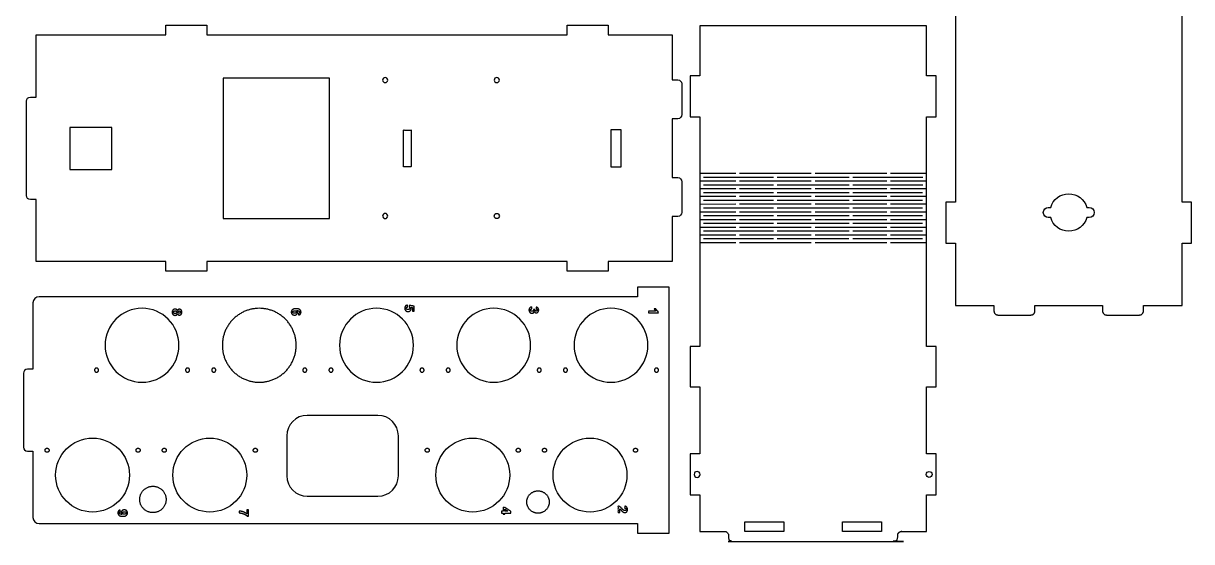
# Model space of a CAD drawing. Header units: millimetres. Extents: x -506 to 66, y 375 to 955.
# Drawn here: x -506 to 64, y 375 to 628 of the extents above; entities that cross this region are included whole.
import ezdxf

# ---------------------------------------------------------------- set-up
doc = ezdxf.new("R2010")
doc.units = ezdxf.units.MM
doc.layers.add('Default', color=18, linetype='Continuous', true_color=0x000000)

msp = doc.modelspace()

# ---------------------------------------------------------------- linework, layer by layer
at = {"layer": 'Default'}
for p, q in [((-184.38, 598.29), (-184.38, 583.32)), ((-184.38, 550.57), (-184.38, 535.61)), ((-505.85, 457.12), (-505.85, 421.12))]:
    msp.add_line(p, q, dxfattribs=at)
for points in [[(-502.38, 591.85), (-499.68, 591.85), (-499.68, 622.25), (-436.26, 622.25), (-436.26, 626.95), (-416.26, 626.95), (-416.26, 622.25), (-240.4, 622.25), (-240.4, 626.95), (-220.4, 626.95), (-220.4, 622.25), (-189.08, 622.25), (-189.08, 600.29), (-186.38, 600.29)], [(-504.38, 543.85), (-504.38, 589.85)], [(-186.38, 581.32), (-189.08, 581.32), (-189.08, 552.57), (-186.38, 552.57)], [(-175.57, 554.72), (-158.06, 554.72)], [(-156.21, 554.72), (-121.19, 554.72)], [(-119.35, 554.72), (-84.32, 554.72)], [(-82.48, 554.72), (-64.97, 554.73)], [(-175.57, 550.97), (-158.06, 550.97)], [(-173.73, 552.84), (-139.62, 552.85)], [(-173.73, 549.09), (-139.63, 549.09)], [(-156.21, 550.97), (-121.19, 550.97)], [(-137.78, 552.85), (-102.76, 552.85)], [(-137.78, 549.09), (-102.76, 549.09)], [(-119.35, 550.97), (-84.32, 550.97)], [(-100.92, 549.09), (-66.81, 549.09)], [(-100.91, 552.85), (-66.81, 552.85)], [(-82.48, 550.97), (-64.97, 550.97)], [(-186.38, 533.61), (-189.08, 533.61), (-189.08, 511.65), (-220.4, 511.65), (-220.4, 506.95), (-240.4, 506.95), (-240.4, 511.65), (-416.26, 511.65), (-416.26, 506.95), (-436.26, 506.95), (-436.26, 511.65), (-499.68, 511.65), (-499.68, 541.85), (-502.38, 541.85)], [(-175.57, 547.21), (-158.06, 547.21)], [(-175.57, 543.46), (-158.06, 543.46)], [(-173.73, 545.34), (-139.63, 545.34)], [(-156.22, 547.21), (-121.19, 547.21)], [(-156.22, 543.46), (-121.2, 543.46)], [(-137.78, 545.34), (-102.76, 545.34)], [(-119.35, 547.21), (-84.33, 547.22)], [(-119.35, 543.46), (-84.33, 543.46)], [(-100.92, 545.34), (-66.82, 545.34)], [(-82.49, 543.46), (-64.97, 543.46)], [(-82.48, 547.22), (-64.97, 547.22)], [(-175.58, 539.7), (-158.06, 539.71)], [(-173.73, 541.58), (-139.63, 541.58)], [(-173.73, 537.83), (-139.63, 537.83)], [(-156.22, 539.71), (-121.2, 539.71)], [(-137.79, 541.58), (-102.76, 541.58)], [(-137.79, 537.83), (-102.77, 537.83)], [(-119.35, 539.71), (-84.33, 539.71)], [(-100.92, 541.58), (-66.82, 541.59)], [(-100.92, 537.83), (-66.82, 537.83)], [(-82.49, 539.71), (-64.98, 539.71)], [(-5.47, 538), (-4.29, 538)], [(13.29, 538), (14.47, 538)], [(-175.58, 535.95), (-158.07, 535.95)], [(-175.58, 532.2), (-158.07, 532.2)], [(-173.74, 534.07), (-139.63, 534.07)], [(-156.23, 532.2), (-121.2, 532.2)], [(-156.22, 535.95), (-121.2, 535.95)], [(-137.79, 534.07), (-102.77, 534.08)], [(-119.36, 535.95), (-84.33, 535.95)], [(-119.36, 532.2), (-84.34, 532.2)], [(-100.92, 534.08), (-66.82, 534.08)], [(-82.49, 535.95), (-64.98, 535.95)], [(-82.49, 532.2), (-64.98, 532.2)], [(-4.29, 533.09), (-5.47, 533.09)], [(14.47, 533.09), (13.29, 533.09)], [(-175.58, 528.44), (-158.07, 528.44)], [(-173.74, 530.32), (-139.64, 530.32)], [(-173.74, 526.56), (-139.64, 526.57)], [(-156.23, 528.44), (-121.21, 528.44)], [(-137.8, 526.57), (-102.77, 526.57)], [(-137.79, 530.32), (-102.77, 530.32)], [(-119.36, 528.44), (-84.34, 528.44)], [(-100.93, 530.32), (-66.83, 530.32)], [(-100.93, 526.57), (-66.83, 526.57)], [(-82.5, 528.44), (-64.98, 528.44)], [(-175.59, 524.69), (-158.07, 524.69)], [(-175.59, 520.93), (-158.08, 520.93)], [(-173.74, 522.81), (-139.64, 522.81)], [(-156.23, 524.69), (-121.21, 524.69)], [(-156.23, 520.93), (-121.21, 520.93)], [(-137.8, 522.81), (-102.78, 522.81)], [(-119.37, 520.93), (-84.34, 520.94)], [(-119.36, 524.69), (-84.34, 524.69)], [(-100.93, 522.81), (-66.83, 522.81)], [(-82.5, 524.69), (-64.99, 524.69)], [(-82.5, 520.94), (-64.99, 520.94)], [(-498.15, 383.82), (-206, 383.82), (-206, 379.12), (-190.55, 379.12), (-190.55, 499.12), (-206, 499.12), (-206, 494.42), (-498.15, 494.42)], [(-501.15, 491.42), (-501.15, 459.12), (-503.85, 459.12)], [(-332.76, 436.59), (-367.28, 436.59)], [(-377.28, 426.59), (-377.28, 407.13)], [(-322.76, 407.13), (-322.76, 426.59)], [(-503.85, 419.12), (-501.15, 419.12), (-501.15, 386.82)], [(-367.28, 397.13), (-332.76, 397.13)]]:
    msp.add_lwpolyline(points, dxfattribs=at)
for points in [[(-356.4, 601.07), (-408.39, 601.07), (-408.39, 532.63), (-356.4, 532.63)], [(-483.12, 577.1), (-483.12, 556.6), (-462.62, 556.6), (-462.62, 577.1)], [(-214.01, 575.84), (-219.01, 575.84), (-219.01, 557.78), (-214.01, 557.78)], [(-134.66, 384.72), (-134.66, 380.02), (-153.63, 380.02), (-153.63, 384.72)], [(-86.95, 384.72), (-86.95, 380.02), (-105.91, 380.02), (-105.91, 384.72)]]:
    msp.add_lwpolyline(points, close=True, dxfattribs=at)
at = {"layer": 'Default', "extrusion": (0, 0, -1)}
for centre, radius in [((329.23, 600.15), 1.25), ((274.73, 600.15), 1.25), ((329.23, 533.85), 1.25), ((447.91, 470.78), 18.03), ((333.45, 470.78), 18.03), ((276.22, 470.78), 18.03), ((218.99, 470.78), 18.03), ((176.94, 407.79), 1.45)]:
    msp.add_circle(centre, radius, dxfattribs=at)
at = {"layer": 'Default'}
for centre, radius in [((-274.73, 533.85), 1.25), ((-472.07, 407.46), 18.03), ((-414.84, 407.46), 18.03), ((-286.45, 407.46), 18.03), ((-229.22, 407.46), 18.03), ((-63.64, 407.79), 1.45)]:
    msp.add_circle(centre, radius, dxfattribs=at)
at = {"layer": 'Default', "extrusion": (0, 0, -1)}
for centre, radius, start, end in [((186.38, 598.29), 2, 90, 180), ((502.38, 589.85), 2, 0, 90), ((186.38, 583.32), 2, 180, 270), ((186.38, 550.57), 2, 90, 180), ((502.38, 543.85), 2, 270, 0), ((-4.5, 535.55), 9.13, 15.6183, 164.3817), ((5.47, 535.55), 2.46, 270, 90), ((-14.47, 535.55), 2.46, 90, 270), ((186.38, 535.61), 2, 180, 270), ((-4.5, 535.55), 9.13, 195.6183, 344.3817)]:
    msp.add_arc(centre, radius, start, end, dxfattribs=at)
at = {"layer": 'Default'}
for centre, radius, start, end in [((-498.15, 491.42), 3, 90, 180), ((-503.85, 457.12), 2, 90, 180), ((-367.28, 426.59), 10, 90, 180), ((-332.76, 426.59), 10, 0, 90), ((-503.85, 421.12), 2, 180, 270), ((-367.28, 407.13), 10, 180, 270), ((-332.76, 407.13), 10, 270, 0), ((-498.15, 386.82), 3, 180, 270)]:
    msp.add_arc(centre, radius, start, end, dxfattribs=at)
for points in [[(-50.8, 672.09), (-50.8, 606.3), (-50.8, 540.52)], [(59.8, 540.52), (59.8, 606.3), (59.8, 672.09)], [(-64.99, 626.65), (-120.29, 626.65), (-175.59, 626.65)], [(-175.59, 626.65), (-175.59, 615.44), (-175.59, 602.23)], [(-64.99, 602.23), (-64.99, 615.44), (-64.99, 626.65)], [(-175.59, 602.23), (-177.94, 602.23), (-180.29, 602.23)], [(-180.29, 602.23), (-180.29, 592.23), (-180.29, 582.23)], [(-60.29, 602.23), (-62.64, 602.23), (-64.99, 602.23)], [(-60.29, 582.23), (-60.29, 592.23), (-60.29, 602.23)], [(-180.29, 582.23), (-177.94, 582.23), (-175.59, 582.23)], [(-175.59, 582.23), (-175.59, 527.68), (-175.59, 470.12)], [(-64.99, 470.12), (-64.99, 527.68), (-64.99, 582.23)], [(-64.99, 582.23), (-62.64, 582.23), (-60.29, 582.23)], [(-50.8, 540.52), (-53.15, 540.52), (-55.5, 540.52)], [(-55.5, 540.52), (-55.5, 530.52), (-55.5, 520.52)], [(64.5, 540.52), (62.15, 540.52), (59.8, 540.52)], [(64.5, 520.52), (64.5, 530.52), (64.5, 540.52)], [(-55.5, 520.52), (-53.15, 520.52), (-50.8, 520.52)], [(-50.8, 520.52), (-50.8, 505.38), (-50.8, 490.25)], [(59.8, 490.25), (59.8, 505.38), (59.8, 520.52)], [(59.8, 520.52), (62.15, 520.52), (64.5, 520.52)], [(-50.8, 490.25), (-41.4, 490.25), (-32, 490.25)], [(-32, 490.25), (-32, 488.9), (-32, 487.55)], [(-12, 490.25), (4.5, 490.25), (21, 490.25)], [(41, 490.25), (50.4, 490.25), (59.8, 490.25)], [(-175.59, 470.12), (-177.94, 470.12), (-180.29, 470.12)], [(-180.29, 470.12), (-180.29, 460.32), (-180.29, 450.52)], [(-60.29, 470.12), (-62.64, 470.12), (-64.99, 470.12)], [(-60.29, 450.52), (-60.29, 460.32), (-60.29, 470.12)], [(-180.29, 450.52), (-177.94, 450.52), (-175.59, 450.52)], [(-175.59, 450.52), (-175.59, 431.66), (-175.59, 417.79)], [(-64.99, 417.79), (-64.99, 431.66), (-64.99, 450.52)], [(-64.99, 450.52), (-62.64, 450.52), (-60.29, 450.52)], [(-175.59, 417.79), (-177.94, 417.79), (-180.29, 417.79)], [(-180.29, 417.79), (-180.29, 407.79), (-180.29, 397.79)], [(-60.29, 417.79), (-62.64, 417.79), (-64.99, 417.79)], [(-60.29, 397.79), (-60.29, 407.79), (-60.29, 417.79)], [(-180.29, 397.79), (-177.94, 397.79), (-175.59, 397.79)], [(-175.59, 397.79), (-175.59, 388.91), (-175.59, 380.02)], [(-64.99, 380.02), (-64.99, 388.91), (-64.99, 397.79)], [(-64.99, 397.79), (-62.64, 397.79), (-60.29, 397.79)], [(-175.59, 380.02), (-169.59, 380.02), (-163.59, 380.02)]]:
    msp.add_open_spline(points, degree=2, dxfattribs=at)
msp.add_open_spline([(-320.2, 557.83), (-318.35, 557.83), (-316.5, 557.83), (-316.5, 566.81), (-316.5, 575.79), (-318.35, 575.79), (-320.2, 575.79), (-320.2, 566.81), (-320.2, 557.83)], degree=2, knots=[12, 12, 12, 15, 15, 20, 20, 23, 23, 28, 28, 28], dxfattribs=at)
at = {"layer": 'Default', "color": 2, "true_color": 0xffff00}
for points, knots in [([(-430.63, 487.68), (-430.49, 488.03), (-430.23, 488.19), (-429.97, 488.35), (-429.67, 488.35), (-429.15, 488.35), (-428.81, 487.99), (-428.47, 487.62), (-428.47, 486.94), (-428.47, 486.27), (-428.81, 485.9), (-429.15, 485.53), (-429.67, 485.53), (-429.99, 485.53), (-430.25, 485.7), (-430.5, 485.86), (-430.63, 486.16), (-430.79, 485.78), (-431.08, 485.59), (-431.38, 485.39), (-431.77, 485.39), (-432.41, 485.39), (-432.82, 485.8), (-433.22, 486.21), (-433.22, 486.89), (-433.22, 487.52), (-432.88, 487.94), (-432.49, 488.44), (-431.81, 488.44), (-431.43, 488.44), (-431.12, 488.26), (-430.8, 488.07), (-430.63, 487.68)], [0, 0, 0, 1, 1, 2, 2, 3, 3, 4, 4, 5, 5, 6, 6, 7, 7, 8, 8, 9, 9, 10, 10, 11, 11, 12, 12, 13, 13, 14, 14, 15, 15, 16, 16, 16]), ([(-431.73, 487.58), (-432.11, 487.58), (-432.32, 487.38), (-432.53, 487.19), (-432.53, 486.9), (-432.53, 486.62), (-432.32, 486.44), (-432.12, 486.25), (-431.74, 486.25), (-431.41, 486.25), (-431.2, 486.44), (-431, 486.63), (-431, 486.92), (-431, 487.25), (-431.23, 487.41), (-431.46, 487.58), (-431.73, 487.58)], [0, 0, 0, 1, 1, 2, 2, 3, 3, 4, 4, 5, 5, 6, 6, 7, 7, 8, 8, 8]), ([(-429.73, 487.52), (-430, 487.52), (-430.16, 487.36), (-430.31, 487.21), (-430.31, 486.95), (-430.31, 486.68), (-430.16, 486.52), (-430, 486.37), (-429.73, 486.37), (-429.47, 486.37), (-429.31, 486.52), (-429.16, 486.68), (-429.16, 486.94), (-429.16, 487.2), (-429.32, 487.36), (-429.47, 487.52), (-429.73, 487.52)], [0, 0, 0, 1, 1, 2, 2, 3, 3, 4, 4, 5, 5, 6, 6, 7, 7, 8, 8, 8]), ([(-371.45, 485.59), (-371.5, 486.02), (-371.55, 486.46), (-371.28, 486.49), (-371.16, 486.62), (-371.03, 486.76), (-371.03, 486.98), (-371.03, 487.26), (-371.29, 487.46), (-371.54, 487.66), (-372.34, 487.71), (-371.95, 487.37), (-371.95, 486.87), (-371.95, 486.31), (-372.38, 485.91), (-372.81, 485.51), (-373.48, 485.51), (-374.2, 485.51), (-374.63, 485.93), (-375.06, 486.34), (-375.06, 487), (-375.06, 487.71), (-374.51, 488.16), (-373.97, 488.61), (-372.72, 488.61), (-371.44, 488.61), (-370.88, 488.14), (-370.31, 487.67), (-370.31, 486.91), (-370.31, 486.38), (-370.6, 486.04), (-370.9, 485.69), (-371.45, 485.59)], [0, 0, 0, 1, 1, 2, 2, 3, 3, 4, 4, 5, 5, 6, 6, 7, 7, 8, 8, 9, 9, 10, 10, 11, 11, 12, 12, 13, 13, 14, 14, 15, 15, 16, 16, 16]), ([(-373.42, 487.64), (-373.86, 487.64), (-374.1, 487.43), (-374.34, 487.23), (-374.34, 486.96), (-374.34, 486.71), (-374.15, 486.54), (-373.95, 486.37), (-373.5, 486.37), (-373.04, 486.37), (-372.83, 486.55), (-372.61, 486.73), (-372.61, 487.01), (-372.61, 487.27), (-372.82, 487.45), (-373.02, 487.64), (-373.42, 487.64)], [0, 0, 0, 1, 1, 2, 2, 3, 3, 4, 4, 5, 5, 6, 6, 7, 7, 8, 8, 8]), ([(-318.39, 490.35), (-318.35, 489.91), (-318.3, 489.46), (-318.6, 489.42), (-318.78, 489.25), (-318.96, 489.07), (-318.96, 488.83), (-318.96, 488.57), (-318.74, 488.38), (-318.51, 488.19), (-318.06, 488.19), (-317.63, 488.19), (-317.42, 488.38), (-317.21, 488.57), (-317.21, 488.87), (-317.21, 489.25), (-317.55, 489.55), (-317.5, 489.91), (-317.44, 490.27), (-316.23, 490.04), (-315.02, 489.81), (-315.02, 488.63), (-315.02, 487.45), (-315.44, 487.45), (-315.85, 487.45), (-315.85, 488.29), (-315.85, 489.14), (-316.24, 489.21), (-316.63, 489.29), (-316.49, 488.99), (-316.49, 488.67), (-316.49, 488.08), (-316.92, 487.66), (-317.35, 487.24), (-318.04, 487.24), (-318.61, 487.24), (-319.06, 487.58), (-319.68, 488.03), (-319.68, 488.83), (-319.68, 489.47), (-319.33, 489.87), (-318.98, 490.27), (-318.39, 490.35)], [0, 0, 0, 1, 1, 2, 2, 3, 3, 4, 4, 5, 5, 6, 6, 7, 7, 8, 8, 9, 9, 10, 10, 11, 11, 12, 12, 13, 13, 14, 14, 15, 15, 16, 16, 17, 17, 18, 18, 19, 19, 20, 20, 21, 21, 21]), ([(-257.71, 489.46), (-257.66, 489.03), (-257.6, 488.6), (-257.94, 488.56), (-258.12, 488.39), (-258.3, 488.22), (-258.3, 487.97), (-258.3, 487.71), (-258.08, 487.54), (-257.87, 487.36), (-257.51, 487.36), (-257.17, 487.36), (-256.97, 487.52), (-256.77, 487.69), (-256.77, 487.93), (-256.77, 488.09), (-256.84, 488.31), (-256.46, 488.26), (-256.08, 488.21), (-256.09, 487.87), (-255.92, 487.68), (-255.76, 487.5), (-255.49, 487.5), (-255.26, 487.5), (-255.12, 487.64), (-254.99, 487.77), (-254.99, 488), (-254.99, 488.22), (-255.14, 488.38), (-255.29, 488.53), (-255.59, 488.57), (-255.52, 488.97), (-255.45, 489.37), (-255.04, 489.29), (-254.8, 489.12), (-254.55, 488.95), (-254.41, 488.65), (-254.27, 488.34), (-254.27, 487.96), (-254.27, 487.32), (-254.68, 486.93), (-255.02, 486.61), (-255.45, 486.61), (-256.06, 486.61), (-256.42, 487.28), (-256.5, 486.88), (-256.8, 486.65), (-257.1, 486.41), (-257.53, 486.41), (-258.15, 486.41), (-258.58, 486.85), (-259.01, 487.29), (-259.01, 487.95), (-259.01, 488.57), (-258.65, 488.98), (-258.29, 489.39), (-257.71, 489.46)], [0, 0, 0, 1, 1, 2, 2, 3, 3, 4, 4, 5, 5, 6, 6, 7, 7, 8, 8, 9, 9, 10, 10, 11, 11, 12, 12, 13, 13, 14, 14, 15, 15, 16, 16, 17, 17, 18, 18, 19, 19, 20, 20, 21, 21, 22, 22, 23, 23, 24, 24, 25, 25, 26, 26, 27, 27, 28, 28, 28]), ([(-200.58, 486.57), (-200.58, 487.02), (-200.58, 487.46), (-198.9, 487.46), (-197.23, 487.46), (-197.68, 487.95), (-197.9, 488.61), (-197.5, 488.61), (-197.09, 488.61), (-196.98, 488.26), (-196.66, 487.85), (-196.34, 487.45), (-195.91, 487.29), (-195.91, 486.93), (-195.91, 486.57), (-198.24, 486.57), (-200.58, 486.57)], [0, 0, 0, 1, 1, 2, 2, 3, 3, 4, 4, 5, 5, 6, 6, 7, 7, 8, 8, 8]), ([(-458.59, 390.39), (-458.54, 389.96), (-458.5, 389.53), (-458.76, 389.49), (-458.89, 389.36), (-459.01, 389.22), (-459.01, 389), (-459.01, 388.72), (-458.76, 388.52), (-458.5, 388.32), (-457.71, 388.27), (-458.09, 388.61), (-458.09, 389.12), (-458.09, 389.67), (-457.67, 390.07), (-457.24, 390.48), (-456.56, 390.48), (-455.85, 390.48), (-455.42, 390.06), (-454.99, 389.64), (-454.99, 388.98), (-454.99, 388.28), (-455.53, 387.82), (-456.08, 387.37), (-457.33, 387.37), (-458.6, 387.37), (-459.17, 387.84), (-459.73, 388.32), (-459.73, 389.08), (-459.73, 389.62), (-459.45, 389.96), (-459.16, 390.29), (-458.59, 390.39)], [0, 0, 0, 1, 1, 2, 2, 3, 3, 4, 4, 5, 5, 6, 6, 7, 7, 8, 8, 9, 9, 10, 10, 11, 11, 12, 12, 13, 13, 14, 14, 15, 15, 16, 16, 16]), ([(-456.62, 388.35), (-456.19, 388.35), (-455.95, 388.55), (-455.7, 388.75), (-455.7, 389.02), (-455.7, 389.28), (-455.9, 389.45), (-456.1, 389.61), (-456.55, 389.61), (-457, 389.61), (-457.22, 389.43), (-457.43, 389.25), (-457.43, 388.97), (-457.43, 388.71), (-457.23, 388.53), (-457.02, 388.35), (-456.62, 388.35)], [0, 0, 0, 1, 1, 2, 2, 3, 3, 4, 4, 5, 5, 6, 6, 7, 7, 8, 8, 8]), ([(-396.74, 390.52), (-396.33, 390.52), (-395.91, 390.52), (-395.91, 388.99), (-395.91, 387.47), (-396.22, 387.47), (-396.54, 387.47), (-396.91, 387.84), (-397.61, 388.23), (-398.3, 388.62), (-399.09, 388.82), (-399.87, 389.02), (-400.48, 389.02), (-400.48, 389.47), (-400.48, 389.91), (-399.52, 389.89), (-398.53, 389.51), (-397.53, 389.12), (-396.74, 388.48), (-396.74, 389.5), (-396.74, 390.52)], [0, 0, 0, 1, 1, 2, 2, 3, 3, 4, 4, 5, 5, 6, 6, 7, 7, 8, 8, 9, 9, 10, 10, 10]), ([(-272.47, 389.86), (-272.01, 389.86), (-271.55, 389.86), (-271.55, 390.79), (-271.55, 391.73), (-271.17, 391.73), (-270.78, 391.73), (-269.31, 390.73), (-267.84, 389.74), (-267.84, 389.35), (-267.84, 388.96), (-269.31, 388.96), (-270.78, 388.96), (-270.78, 388.68), (-270.78, 388.39), (-271.16, 388.39), (-271.55, 388.39), (-271.55, 388.68), (-271.55, 388.96), (-272.01, 388.96), (-272.47, 388.96), (-272.47, 389.41), (-272.47, 389.86)], [0, 0, 0, 1, 1, 2, 2, 3, 3, 4, 4, 5, 5, 6, 6, 7, 7, 8, 8, 9, 9, 10, 10, 11, 11, 11]), ([(-270.78, 389.86), (-270.01, 389.86), (-269.24, 389.86), (-270.01, 390.38), (-270.78, 390.9), (-270.78, 390.38), (-270.78, 389.86)], [0, 0, 0, 1, 1, 2, 2, 3, 3, 3]), ([(-214.72, 389.22), (-215.14, 389.22), (-215.55, 389.22), (-215.55, 390.78), (-215.55, 392.35), (-215.08, 392.3), (-214.66, 392.05), (-214.24, 391.79), (-213.54, 391.04), (-212.98, 390.43), (-212.78, 390.29), (-212.5, 390.11), (-212.23, 390.11), (-211.93, 390.11), (-211.77, 390.27), (-211.61, 390.44), (-211.61, 390.72), (-211.61, 391.01), (-211.77, 391.18), (-211.93, 391.35), (-212.3, 391.37), (-212.26, 391.82), (-212.22, 392.27), (-211.51, 392.19), (-211.2, 391.76), (-210.89, 391.34), (-210.89, 390.71), (-210.89, 390.01), (-211.26, 389.61), (-211.63, 389.22), (-212.18, 389.22), (-212.49, 389.22), (-212.78, 389.33), (-213.06, 389.44), (-213.37, 389.69), (-213.57, 389.85), (-213.96, 390.29), (-214.35, 390.72), (-214.47, 390.84), (-214.6, 390.95), (-214.72, 391.02), (-214.72, 390.12), (-214.72, 389.22)], [0, 0, 0, 1, 1, 2, 2, 3, 3, 4, 4, 5, 5, 6, 6, 7, 7, 8, 8, 9, 9, 10, 10, 11, 11, 12, 12, 13, 13, 14, 14, 15, 15, 16, 16, 17, 17, 18, 18, 19, 19, 20, 20, 21, 21, 21])]:
    msp.add_open_spline(points, degree=2, knots=knots, dxfattribs=at)
at = {"layer": 'Default'}
for points, weights, knots in [([(-390.68, 452.75), (-408.71, 452.75), (-408.71, 470.78), (-408.71, 488.81), (-390.68, 488.81), (-372.65, 488.81), (-372.65, 470.78), (-372.65, 452.75), (-390.68, 452.75)], [1, 0.707106781187, 1, 0.707106781187, 1, 0.707106781187, 1, 0.707106781187, 1], [0, 0, 0, 28.321458, 28.321458, 56.642916, 56.642916, 84.964373, 84.964373, 113.285831, 113.285831, 113.285831]), ([(-32, 487.55), (-32, 485.55), (-30, 485.55), (-22, 485.55), (-14, 485.55), (-12, 485.55), (-12, 487.55), (-12, 488.9), (-12, 490.25)], [1, 0.707106781187, 1, 1, 1, 0.707106781186, 1, 1, 1], [7297.324423, 7297.324423, 7297.324423, 7300.466015, 7300.466015, 7316.466015, 7316.466015, 7319.607608, 7319.607608, 7322.537395, 7322.537395, 7322.537395]), ([(21, 490.25), (21, 488.9), (21, 487.55), (21, 485.55), (23, 485.55), (31, 485.55), (39, 485.55), (41, 485.55), (41, 487.55), (41, 488.9), (41, 490.25)], [1, 1, 1, 0.707106781187, 1, 1, 1, 0.707106781186, 1, 1, 1], [7355.537948, 7355.537948, 7355.537948, 7358.467735, 7358.467735, 7361.609328, 7361.609328, 7377.609328, 7377.609328, 7380.75092, 7380.75092, 7383.680708, 7383.680708, 7383.680708]), ([(-469.13, 458.67), (-469.13, 457.67), (-470.13, 457.67), (-471.13, 457.67), (-471.13, 458.67), (-471.13, 459.67), (-470.13, 459.67), (-469.13, 459.67), (-469.13, 458.67)], [1, 0.707106781187, 1, 0.707106781187, 1, 0.707106781187, 1, 0.707106781187, 1], [-45.676761, -45.676761, -45.676761, -44.105965, -44.105965, -42.535168, -42.535168, -40.964372, -40.964372, -39.393576, -39.393576, -39.393576]), ([(-424.69, 458.67), (-424.69, 457.67), (-425.69, 457.67), (-426.69, 457.67), (-426.69, 458.67), (-426.69, 459.67), (-425.69, 459.67), (-424.69, 459.67), (-424.69, 458.67)], [1, 0.707106781187, 1, 0.707106781187, 1, 0.707106781187, 1, 0.707106781187, 1], [-45.676761, -45.676761, -45.676761, -44.105965, -44.105965, -42.535168, -42.535168, -40.964372, -40.964372, -39.393576, -39.393576, -39.393576]), ([(-411.9, 458.67), (-411.9, 457.67), (-412.9, 457.67), (-413.9, 457.67), (-413.9, 458.67), (-413.9, 459.67), (-412.9, 459.67), (-411.9, 459.67), (-411.9, 458.67)], [1, 0.707106781187, 1, 0.707106781187, 1, 0.707106781187, 1, 0.707106781187, 1], [-45.676761, -45.676761, -45.676761, -44.105965, -44.105965, -42.535168, -42.535168, -40.964372, -40.964372, -39.393576, -39.393576, -39.393576]), ([(-367.46, 458.67), (-367.46, 457.67), (-368.46, 457.67), (-369.46, 457.67), (-369.46, 458.67), (-369.46, 459.67), (-368.46, 459.67), (-367.46, 459.67), (-367.46, 458.67)], [1, 0.707106781187, 1, 0.707106781187, 1, 0.707106781187, 1, 0.707106781187, 1], [-45.676761, -45.676761, -45.676761, -44.105965, -44.105965, -42.535168, -42.535168, -40.964372, -40.964372, -39.393576, -39.393576, -39.393576]), ([(-354.67, 458.67), (-354.67, 457.67), (-355.67, 457.67), (-356.67, 457.67), (-356.67, 458.67), (-356.67, 459.67), (-355.67, 459.67), (-354.67, 459.67), (-354.67, 458.67)], [1, 0.707106781187, 1, 0.707106781187, 1, 0.707106781187, 1, 0.707106781187, 1], [-45.676761, -45.676761, -45.676761, -44.105965, -44.105965, -42.535168, -42.535168, -40.964372, -40.964372, -39.393576, -39.393576, -39.393576]), ([(-310.23, 458.67), (-310.23, 457.67), (-311.23, 457.67), (-312.23, 457.67), (-312.23, 458.67), (-312.23, 459.67), (-311.23, 459.67), (-310.23, 459.67), (-310.23, 458.67)], [1, 0.707106781187, 1, 0.707106781187, 1, 0.707106781187, 1, 0.707106781187, 1], [-45.676761, -45.676761, -45.676761, -44.105965, -44.105965, -42.535168, -42.535168, -40.964372, -40.964372, -39.393576, -39.393576, -39.393576]), ([(-297.44, 458.67), (-297.44, 457.67), (-298.44, 457.67), (-299.44, 457.67), (-299.44, 458.67), (-299.44, 459.67), (-298.44, 459.67), (-297.44, 459.67), (-297.44, 458.67)], [1, 0.707106781187, 1, 0.707106781187, 1, 0.707106781187, 1, 0.707106781187, 1], [-45.676761, -45.676761, -45.676761, -44.105965, -44.105965, -42.535168, -42.535168, -40.964372, -40.964372, -39.393576, -39.393576, -39.393576]), ([(-253, 458.67), (-253, 457.67), (-254, 457.67), (-255, 457.67), (-255, 458.67), (-255, 459.67), (-254, 459.67), (-253, 459.67), (-253, 458.67)], [1, 0.707106781187, 1, 0.707106781187, 1, 0.707106781187, 1, 0.707106781187, 1], [-45.676761, -45.676761, -45.676761, -44.105965, -44.105965, -42.535168, -42.535168, -40.964372, -40.964372, -39.393576, -39.393576, -39.393576]), ([(-240.21, 458.67), (-240.21, 457.67), (-241.21, 457.67), (-242.21, 457.67), (-242.21, 458.67), (-242.21, 459.67), (-241.21, 459.67), (-240.21, 459.67), (-240.21, 458.67)], [1, 0.707106781187, 1, 0.707106781187, 1, 0.707106781187, 1, 0.707106781187, 1], [-45.676761, -45.676761, -45.676761, -44.105965, -44.105965, -42.535168, -42.535168, -40.964372, -40.964372, -39.393576, -39.393576, -39.393576]), ([(-195.77, 458.67), (-195.77, 457.67), (-196.77, 457.67), (-197.77, 457.67), (-197.77, 458.67), (-197.77, 459.67), (-196.77, 459.67), (-195.77, 459.67), (-195.77, 458.67)], [1, 0.707106781187, 1, 0.707106781187, 1, 0.707106781187, 1, 0.707106781187, 1], [-45.676761, -45.676761, -45.676761, -44.105965, -44.105965, -42.535168, -42.535168, -40.964372, -40.964372, -39.393576, -39.393576, -39.393576]), ([(-493.29, 419.57), (-493.29, 420.57), (-494.29, 420.57), (-495.29, 420.57), (-495.29, 419.57), (-495.29, 418.57), (-494.29, 418.57), (-493.29, 418.57), (-493.29, 419.57)], [1, 0.707106781187, 1, 0.707106781187, 1, 0.707106781187, 1, 0.707106781187, 1], [-45.676761, -45.676761, -45.676761, -44.105965, -44.105965, -42.535168, -42.535168, -40.964372, -40.964372, -39.393576, -39.393576, -39.393576]), ([(-448.85, 419.57), (-448.85, 420.57), (-449.85, 420.57), (-450.85, 420.57), (-450.85, 419.57), (-450.85, 418.57), (-449.85, 418.57), (-448.85, 418.57), (-448.85, 419.57)], [1, 0.707106781187, 1, 0.707106781187, 1, 0.707106781187, 1, 0.707106781187, 1], [-45.676761, -45.676761, -45.676761, -44.105965, -44.105965, -42.535168, -42.535168, -40.964372, -40.964372, -39.393576, -39.393576, -39.393576]), ([(-436.06, 419.57), (-436.06, 420.57), (-437.06, 420.57), (-438.06, 420.57), (-438.06, 419.57), (-438.06, 418.57), (-437.06, 418.57), (-436.06, 418.57), (-436.06, 419.57)], [1, 0.707106781187, 1, 0.707106781187, 1, 0.707106781187, 1, 0.707106781187, 1], [-45.676761, -45.676761, -45.676761, -44.105965, -44.105965, -42.535168, -42.535168, -40.964372, -40.964372, -39.393576, -39.393576, -39.393576]), ([(-391.62, 419.57), (-391.62, 420.57), (-392.62, 420.57), (-393.62, 420.57), (-393.62, 419.57), (-393.62, 418.57), (-392.62, 418.57), (-391.62, 418.57), (-391.62, 419.57)], [1, 0.707106781187, 1, 0.707106781187, 1, 0.707106781187, 1, 0.707106781187, 1], [-45.676761, -45.676761, -45.676761, -44.105965, -44.105965, -42.535168, -42.535168, -40.964372, -40.964372, -39.393576, -39.393576, -39.393576]), ([(-307.67, 419.57), (-307.67, 420.57), (-308.67, 420.57), (-309.67, 420.57), (-309.67, 419.57), (-309.67, 418.57), (-308.67, 418.57), (-307.67, 418.57), (-307.67, 419.57)], [1, 0.707106781187, 1, 0.707106781187, 1, 0.707106781187, 1, 0.707106781187, 1], [-45.676761, -45.676761, -45.676761, -44.105965, -44.105965, -42.535168, -42.535168, -40.964372, -40.964372, -39.393576, -39.393576, -39.393576]), ([(-263.23, 419.57), (-263.23, 420.57), (-264.23, 420.57), (-265.23, 420.57), (-265.23, 419.57), (-265.23, 418.57), (-264.23, 418.57), (-263.23, 418.57), (-263.23, 419.57)], [1, 0.707106781187, 1, 0.707106781187, 1, 0.707106781187, 1, 0.707106781187, 1], [-45.676761, -45.676761, -45.676761, -44.105965, -44.105965, -42.535168, -42.535168, -40.964372, -40.964372, -39.393576, -39.393576, -39.393576]), ([(-250.44, 419.57), (-250.44, 420.57), (-251.44, 420.57), (-252.44, 420.57), (-252.44, 419.57), (-252.44, 418.57), (-251.44, 418.57), (-250.44, 418.57), (-250.44, 419.57)], [1, 0.707106781187, 1, 0.707106781187, 1, 0.707106781187, 1, 0.707106781187, 1], [-45.676761, -45.676761, -45.676761, -44.105965, -44.105965, -42.535168, -42.535168, -40.964372, -40.964372, -39.393576, -39.393576, -39.393576]), ([(-206, 419.57), (-206, 420.57), (-207, 420.57), (-208, 420.57), (-208, 419.57), (-208, 418.57), (-207, 418.57), (-206, 418.57), (-206, 419.57)], [1, 0.707106781187, 1, 0.707106781187, 1, 0.707106781187, 1, 0.707106781187, 1], [-45.676761, -45.676761, -45.676761, -44.105965, -44.105965, -42.535168, -42.535168, -40.964372, -40.964372, -39.393576, -39.393576, -39.393576]), ([(-442.61, 389.13), (-436.16, 389.13), (-436.16, 395.57), (-436.16, 402.02), (-442.61, 402.02), (-449.05, 402.02), (-449.05, 395.57), (-449.05, 389.13), (-442.61, 389.13)], [1, 0.707106781187, 1, 0.707106781187, 1, 0.707106781187, 1, 0.707106781187, 1], [0, 0, 0, 11.780972, 11.780972, 23.561945, 23.561945, 35.342917, 35.342917, 47.12389, 47.12389, 47.12389]), ([(-254.61, 388.86), (-249.14, 388.86), (-249.14, 394.32), (-249.14, 399.78), (-254.61, 399.78), (-260.07, 399.78), (-260.07, 394.32), (-260.07, 388.86), (-254.61, 388.86)], [1, 0.707106781187, 1, 0.707106781187, 1, 0.707106781187, 1, 0.707106781187, 1], [0, 0, 0, 11.780972, 11.780972, 23.561945, 23.561945, 35.342917, 35.342917, 47.12389, 47.12389, 47.12389]), ([(-163.59, 380.02), (-161.59, 380.02), (-161.59, 378.02), (-161.59, 377.52), (-161.59, 377.02), (-161.59, 375.02), (-159.59, 375.02), (-120.29, 375.02), (-80.99, 375.02), (-78.99, 375.02), (-78.99, 377.02), (-78.99, 377.52), (-78.99, 378.02), (-78.99, 380.02), (-76.99, 380.02), (-70.99, 380.02), (-64.99, 380.02)], [1, 0.707106781187, 1, 1, 1, 0.707106781187, 1, 1, 1, 0.707106781187, 1, 1, 1, 0.707106781186, 1, 1, 1], [-3.141593, -3.141593, -3.141593, 0, 0, 0.007358, 0.007358, 3.14895, 3.14895, 3.80395, 3.80395, 6.945543, 6.945543, 6.9529, 6.9529, 10.094493, 10.094493, 10.194493, 10.194493, 10.194493])]:
    msp.add_rational_spline(points, weights, degree=2, knots=knots, dxfattribs=at)

doc.saveas('drawing.dxf')
